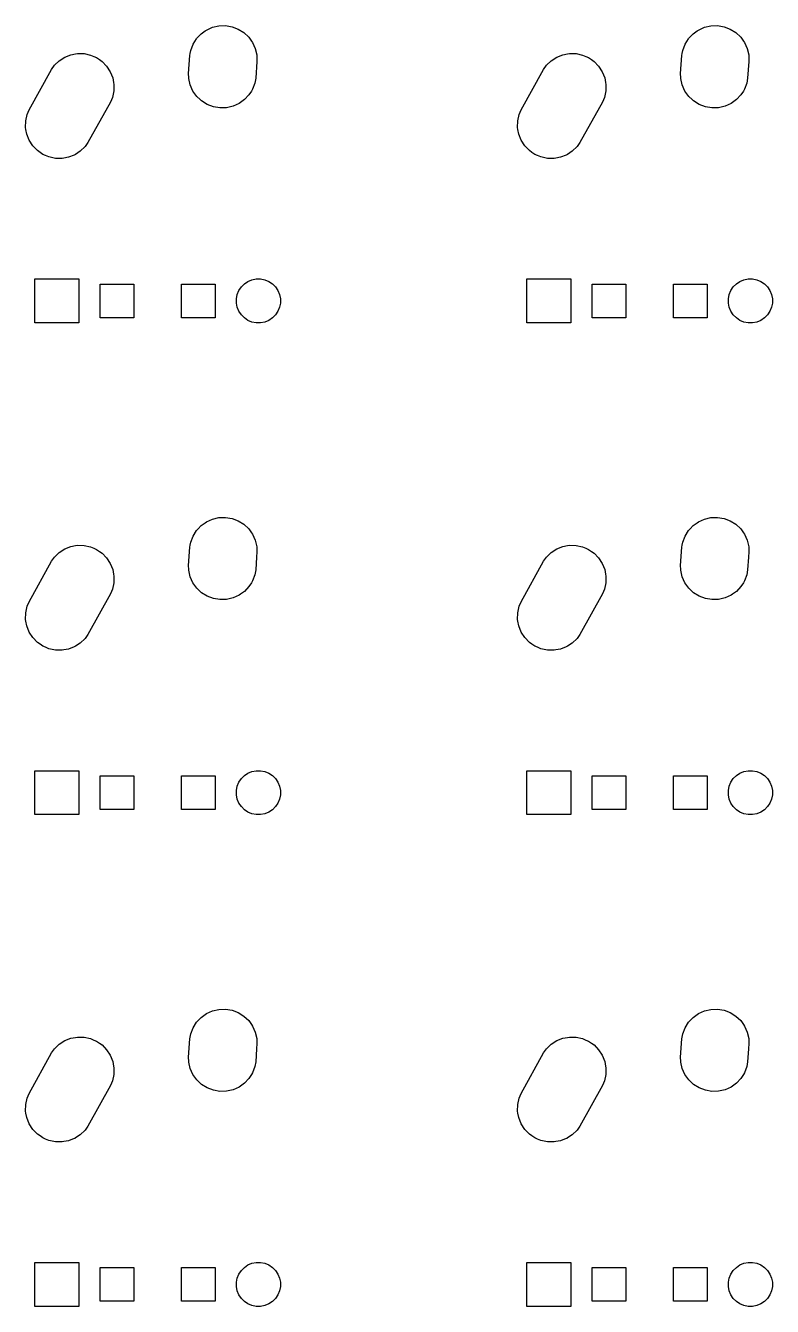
# Model space of a CAD drawing. Extents: x -4 to 377, y -2 to 110.
# Drawn here: x -4.39 to 24.52, y -1.86 to 47.75 of the extents above; entities that cross this region are included whole.
import ezdxf

# ---------------------------------------------------------------- set-up
doc = ezdxf.new("R2010")
doc.units = 0
doc.header["$MEASUREMENT"] = 0
doc.layers.add('BLACK', color=7, linetype='CONTINUOUS')

msp = doc.modelspace()

# ---------------------------------------------------------------- linework, layer by layer
at = {"layer": 'BLACK', "linetype": 'CONTINUOUS'}
for p, q in [((2.60904, 47.5832), (2.84275, 47.6883)), ((2.84275, 47.6883), (3.09248, 47.7459)), ((2.84275, 47.6883), (2.84275, 47.6883)), ((3.09248, 47.7459), (3.34863, 47.7536)), ((3.34863, 47.7536), (3.34864, 47.7536)), ((3.34864, 47.7536), (3.60138, 47.7112)), ((3.60138, 47.7112), (3.84099, 47.6203)), ((21.659, 47.5832), (21.8927, 47.6883)), ((21.8927, 47.6883), (21.8928, 47.6883)), ((21.8928, 47.6883), (22.1425, 47.7459)), ((22.1425, 47.7459), (22.3986, 47.7536)), ((22.3986, 47.7536), (22.3986, 47.7536)), ((22.3986, 47.7536), (22.6514, 47.7112)), ((22.6514, 47.7112), (22.891, 47.6203)), ((2.08876, 47.0306), (2.22466, 47.2479)), ((2.22466, 47.2479), (2.23703, 47.261)), ((2.23703, 47.261), (2.40034, 47.4345)), ((2.40034, 47.4345), (2.5566, 47.5458)), ((2.5566, 47.5458), (2.60904, 47.5832)), ((3.84099, 47.6203), (4.05826, 47.4844)), ((4.05826, 47.4844), (4.24485, 47.3087)), ((4.24485, 47.3087), (4.35619, 47.1525)), ((4.35619, 47.1525), (4.39358, 47.1)), ((21.1388, 47.0306), (21.2747, 47.2479)), ((21.2747, 47.2479), (21.287, 47.261)), ((21.287, 47.261), (21.4503, 47.4345)), ((21.4503, 47.4345), (21.6066, 47.5458)), ((21.6066, 47.5458), (21.659, 47.5832)), ((22.891, 47.6203), (23.1083, 47.4844)), ((23.1083, 47.4844), (23.2949, 47.3087)), ((23.2949, 47.3087), (23.4062, 47.1525)), ((23.4062, 47.1525), (23.4436, 47.1)), ((-2.63879, 46.6269), (-2.45984, 46.6595)), ((-2.45984, 46.6595), (-2.38667, 46.6729)), ((-2.38667, 46.6729), (-2.13042, 46.6687)), ((-2.13042, 46.6687), (-1.87991, 46.6147)), ((1.96608, 46.6016), (1.97804, 46.6729)), ((1.97804, 46.6729), (1.99787, 46.791)), ((1.99787, 46.791), (2.08876, 47.0306)), ((4.39358, 47.1), (4.49873, 46.8663)), ((4.49873, 46.8663), (4.49874, 46.8663)), ((4.49874, 46.8663), (4.55628, 46.6166)), ((16.4112, 46.6269), (16.5902, 46.6595)), ((16.5902, 46.6595), (16.6633, 46.6729)), ((16.6633, 46.6729), (16.9196, 46.6687)), ((16.9196, 46.6687), (17.1701, 46.6147)), ((21.0161, 46.6016), (21.028, 46.6729)), ((21.028, 46.6729), (21.0479, 46.791)), ((21.0479, 46.791), (21.1388, 47.0306)), ((23.4436, 47.1), (23.5487, 46.8663)), ((23.5487, 46.8663), (23.5487, 46.8663)), ((23.5487, 46.8663), (23.6063, 46.6166)), ((-3.38585, 46.0575), (-3.27658, 46.2155)), ((-3.27658, 46.2155), (-3.09246, 46.3938)), ((-3.27658, 46.2155), (-3.27658, 46.2155)), ((-3.09246, 46.3938), (-2.87711, 46.5327)), ((-2.87711, 46.5327), (-2.63879, 46.6269)), ((-1.87991, 46.6147), (-1.74664, 46.5569)), ((-1.74664, 46.5569), (-1.64476, 46.5128)), ((-1.64476, 46.5128), (-1.53331, 46.4357)), ((-1.53331, 46.4357), (-1.434, 46.367)), ((-1.434, 46.367), (-1.434, 46.367)), ((-1.434, 46.367), (-1.25574, 46.1829)), ((-1.25574, 46.1829), (-1.11682, 45.9675)), ((1.91794, 45.8954), (1.96608, 46.6016)), ((4.55777, 46.3618), (4.51392, 45.7184)), ((4.55628, 46.6166), (4.56206, 46.4246)), ((4.56206, 46.4246), (4.55777, 46.3618)), ((15.6642, 46.0575), (15.7734, 46.2155)), ((15.7734, 46.2155), (15.9575, 46.3938)), ((15.7734, 46.2155), (15.7734, 46.2155)), ((15.9575, 46.3938), (16.1729, 46.5327)), ((16.1729, 46.5327), (16.4112, 46.6269)), ((17.1701, 46.6147), (17.3034, 46.5569)), ((17.3034, 46.5569), (17.4052, 46.5128)), ((17.4052, 46.5128), (17.5167, 46.4357)), ((17.5167, 46.4357), (17.616, 46.367)), ((17.616, 46.367), (17.616, 46.367)), ((17.616, 46.367), (17.7943, 46.1829)), ((17.7943, 46.1829), (17.9332, 45.9675)), ((20.9679, 45.8954), (21.0161, 46.6016)), ((23.6078, 46.3618), (23.5639, 45.7184)), ((23.6063, 46.6166), (23.6121, 46.4246)), ((23.6121, 46.4246), (23.6078, 46.3618)), ((-4.25881, 44.4859), (-3.38585, 46.0575)), ((-1.11682, 45.9675), (-1.02258, 45.7292)), ((-1.02258, 45.7292), (-0.98998, 45.5502)), ((1.92295, 45.7292), (1.91794, 45.8954)), ((1.92372, 45.7034), (1.92295, 45.7292)), ((1.98126, 45.4537), (1.92372, 45.7034)), ((4.51392, 45.7184), (4.48213, 45.529)), ((14.7912, 44.4859), (15.6642, 46.0575)), ((17.9332, 45.9675), (18.0274, 45.7292)), ((18.0274, 45.7292), (18.06, 45.5502)), ((20.9729, 45.7292), (20.9679, 45.8954)), ((20.9737, 45.7034), (20.9729, 45.7292)), ((21.0313, 45.4537), (20.9737, 45.7034)), ((23.5639, 45.7184), (23.5321, 45.529)), ((-0.98079, 45.2208), (-1.03483, 44.9703)), ((-0.98998, 45.5502), (-0.97665, 45.4771)), ((-0.97665, 45.4771), (-0.98079, 45.2208)), ((2.08642, 45.22), (1.98126, 45.4537)), ((2.12379, 45.1675), (2.08642, 45.22)), ((2.23515, 45.0113), (2.12379, 45.1675)), ((4.34782, 45.22), (4.25533, 45.0721)), ((4.39123, 45.2894), (4.34782, 45.22)), ((4.48213, 45.529), (4.39123, 45.2894)), ((18.0692, 45.2208), (18.0152, 44.9703)), ((18.06, 45.5502), (18.0734, 45.4771)), ((18.0734, 45.4771), (18.0692, 45.2208)), ((21.1364, 45.22), (21.0313, 45.4537)), ((21.1738, 45.1675), (21.1364, 45.22)), ((21.2851, 45.0113), (21.1738, 45.1675)), ((23.3978, 45.22), (23.3053, 45.0721)), ((23.4412, 45.2894), (23.3978, 45.22)), ((23.5321, 45.529), (23.4412, 45.2894)), ((-1.11119, 44.7941), (-1.98415, 43.2225)), ((-1.03483, 44.9703), (-1.11119, 44.7941)), ((2.3687, 44.8855), (2.23515, 45.0113)), ((2.42173, 44.8356), (2.3687, 44.8855)), ((2.63901, 44.6997), (2.42173, 44.8356)), ((2.87862, 44.6088), (2.63901, 44.6997)), ((3.87096, 44.7368), (3.63725, 44.6317)), ((3.9234, 44.7742), (3.87096, 44.7368)), ((4.07966, 44.8855), (3.9234, 44.7742)), ((4.25533, 45.0721), (4.07966, 44.8855)), ((17.9388, 44.7941), (17.0658, 43.2225)), ((18.0152, 44.9703), (17.9388, 44.7941)), ((21.4187, 44.8855), (21.2851, 45.0113)), ((21.4717, 44.8356), (21.4187, 44.8855)), ((21.689, 44.6997), (21.4717, 44.8356)), ((21.9286, 44.6088), (21.689, 44.6997)), ((22.921, 44.7368), (22.6873, 44.6317)), ((22.9734, 44.7742), (22.921, 44.7368)), ((23.1297, 44.8855), (22.9734, 44.7742)), ((23.3053, 45.0721), (23.1297, 44.8855)), ((-4.38921, 44.0592), (-4.33517, 44.3097)), ((-4.33517, 44.3097), (-4.25881, 44.4859)), ((3.13136, 44.5664), (2.87862, 44.6088)), ((3.13137, 44.5664), (3.13136, 44.5664)), ((3.38752, 44.5741), (3.13137, 44.5664)), ((3.63725, 44.6317), (3.38752, 44.5741)), ((3.63725, 44.6317), (3.63725, 44.6317)), ((14.6608, 44.0592), (14.7148, 44.3097)), ((14.7148, 44.3097), (14.7912, 44.4859)), ((22.1814, 44.5664), (21.9286, 44.6088)), ((22.4375, 44.5741), (22.1814, 44.5664)), ((22.1814, 44.5664), (22.1814, 44.5664)), ((22.6872, 44.6317), (22.4375, 44.5741)), ((22.6873, 44.6317), (22.6872, 44.6317)), ((-4.39335, 43.8029), (-4.38921, 44.0592)), ((-4.38002, 43.7298), (-4.39335, 43.8029)), ((-4.34742, 43.5508), (-4.38002, 43.7298)), ((14.6566, 43.8029), (14.6608, 44.0592)), ((14.67, 43.7298), (14.6566, 43.8029)), ((14.7026, 43.5508), (14.67, 43.7298)), ((-4.25318, 43.3125), (-4.34742, 43.5508)), ((-4.11426, 43.0971), (-4.25318, 43.3125)), ((-1.98415, 43.2225), (-2.09342, 43.0645)), ((14.7968, 43.3125), (14.7026, 43.5508)), ((14.9357, 43.0971), (14.7968, 43.3125)), ((17.0658, 43.2225), (16.9566, 43.0645)), ((-3.936, 42.913), (-4.11426, 43.0971)), ((-3.83669, 42.8443), (-3.936, 42.913)), ((-3.936, 42.913), (-3.936, 42.913)), ((-3.72524, 42.7672), (-3.83669, 42.8443)), ((-3.62336, 42.7231), (-3.72524, 42.7672)), ((-3.49009, 42.6653), (-3.62336, 42.7231)), ((-2.51545, 42.7384), (-2.73121, 42.6531)), ((-2.49289, 42.7473), (-2.51545, 42.7384)), ((-2.46205, 42.7672), (-2.49289, 42.7473)), ((-2.27754, 42.8862), (-2.46205, 42.7672)), ((-2.09342, 43.0645), (-2.27754, 42.8862)), ((-2.09342, 43.0645), (-2.09342, 43.0645)), ((15.114, 42.913), (14.9357, 43.0971)), ((15.2133, 42.8443), (15.114, 42.913)), ((15.114, 42.913), (15.114, 42.913)), ((15.3248, 42.7672), (15.2133, 42.8443)), ((15.4266, 42.7231), (15.3248, 42.7672)), ((15.5599, 42.6653), (15.4266, 42.7231)), ((16.5345, 42.7384), (16.3188, 42.6531)), ((16.5571, 42.7473), (16.5345, 42.7384)), ((16.588, 42.7672), (16.5571, 42.7473)), ((16.7725, 42.8862), (16.588, 42.7672)), ((16.9566, 43.0645), (16.7725, 42.8862)), ((16.9566, 43.0645), (16.9566, 43.0645)), ((-3.23957, 42.6113), (-3.49009, 42.6653)), ((-2.98333, 42.6071), (-3.23957, 42.6113)), ((-2.91016, 42.6205), (-2.98333, 42.6071)), ((-2.73121, 42.6531), (-2.91016, 42.6205)), ((15.8104, 42.6113), (15.5599, 42.6653)), ((16.0667, 42.6071), (15.8104, 42.6113)), ((16.1398, 42.6205), (16.0667, 42.6071)), ((16.3188, 42.6531), (16.1398, 42.6205)), ((-4.031, 36.239), (-4.031, 37.941)), ((-4.031, 37.941), (-2.329, 37.941)), ((-2.329, 37.941), (-2.329, 36.239)), ((-1.506, 36.439), (-1.506, 37.741)), ((-1.506, 37.741), (-0.204, 37.741)), ((-0.204, 37.741), (-0.204, 36.439)), ((1.644, 36.439), (1.644, 37.741)), ((1.644, 37.741), (2.946, 37.741)), ((2.946, 37.741), (2.946, 36.439)), ((3.95898, 37.6325), (4.07752, 37.751)), ((4.07752, 37.751), (4.2169, 37.8441)), ((4.2169, 37.8441), (4.37177, 37.9083)), ((4.37177, 37.9083), (4.53618, 37.941)), ((4.53618, 37.941), (4.70382, 37.941)), ((4.70382, 37.941), (4.86823, 37.9083)), ((4.86823, 37.9083), (5.0231, 37.8441)), ((5.0231, 37.8441), (5.16248, 37.751)), ((5.16248, 37.751), (5.28102, 37.6325)), ((15.019, 36.239), (15.019, 37.941)), ((15.019, 37.941), (16.721, 37.941)), ((16.721, 37.941), (16.721, 36.239)), ((17.544, 36.439), (17.544, 37.741)), ((17.544, 37.741), (18.846, 37.741)), ((18.846, 37.741), (18.846, 36.439)), ((20.694, 36.439), (20.694, 37.741)), ((20.694, 37.741), (21.996, 37.741)), ((21.996, 37.741), (21.996, 36.439)), ((23.009, 37.6325), (23.1275, 37.751)), ((23.1275, 37.751), (23.2669, 37.8441)), ((23.2669, 37.8441), (23.4218, 37.9083)), ((23.4218, 37.9083), (23.5862, 37.941)), ((23.5862, 37.941), (23.7538, 37.941)), ((23.7538, 37.941), (23.9182, 37.9083)), ((23.9182, 37.9083), (24.0731, 37.8441)), ((24.0731, 37.8441), (24.2125, 37.751)), ((24.2125, 37.751), (24.331, 37.6325)), ((3.769, 37.1738), (3.8017, 37.3382)), ((3.8017, 37.3382), (3.86585, 37.4931)), ((3.86585, 37.4931), (3.95898, 37.6325)), ((5.28102, 37.6325), (5.37415, 37.4931)), ((5.37415, 37.4931), (5.4383, 37.3382)), ((5.4383, 37.3382), (5.471, 37.1738)), ((22.819, 37.1738), (22.8517, 37.3382)), ((22.8517, 37.3382), (22.9159, 37.4931)), ((22.9159, 37.4931), (23.009, 37.6325)), ((24.331, 37.6325), (24.4241, 37.4931)), ((24.4241, 37.4931), (24.4883, 37.3382)), ((24.4883, 37.3382), (24.521, 37.1738)), ((3.769, 37.0062), (3.769, 37.1738)), ((3.8017, 36.8418), (3.769, 37.0062)), ((3.86585, 36.6869), (3.8017, 36.8418)), ((5.4383, 36.8418), (5.37415, 36.6869)), ((5.471, 37.0062), (5.4383, 36.8418)), ((5.471, 37.1738), (5.471, 37.0062)), ((22.819, 37.0062), (22.819, 37.1738)), ((22.8517, 36.8418), (22.819, 37.0062)), ((22.9159, 36.6869), (22.8517, 36.8418)), ((24.4883, 36.8418), (24.4241, 36.6869)), ((24.521, 37.0062), (24.4883, 36.8418)), ((24.521, 37.1738), (24.521, 37.0062)), ((-2.329, 36.239), (-4.031, 36.239)), ((-0.204, 36.439), (-1.506, 36.439)), ((2.946, 36.439), (1.644, 36.439)), ((3.95898, 36.5475), (3.86585, 36.6869)), ((4.07752, 36.429), (3.95898, 36.5475)), ((4.2169, 36.3359), (4.07752, 36.429)), ((4.37177, 36.2717), (4.2169, 36.3359)), ((4.53618, 36.239), (4.37177, 36.2717)), ((4.70382, 36.239), (4.53618, 36.239)), ((4.86823, 36.2717), (4.70382, 36.239)), ((5.0231, 36.3359), (4.86823, 36.2717)), ((5.16248, 36.429), (5.0231, 36.3359)), ((5.28102, 36.5475), (5.16248, 36.429)), ((5.37415, 36.6869), (5.28102, 36.5475)), ((16.721, 36.239), (15.019, 36.239)), ((18.846, 36.439), (17.544, 36.439)), ((21.996, 36.439), (20.694, 36.439)), ((23.009, 36.5475), (22.9159, 36.6869)), ((23.1275, 36.429), (23.009, 36.5475)), ((23.2669, 36.3359), (23.1275, 36.429)), ((23.4218, 36.2717), (23.2669, 36.3359)), ((23.5862, 36.239), (23.4218, 36.2717)), ((23.7538, 36.239), (23.5862, 36.239)), ((23.9182, 36.2717), (23.7538, 36.239)), ((24.0731, 36.3359), (23.9182, 36.2717)), ((24.2125, 36.429), (24.0731, 36.3359)), ((24.331, 36.5475), (24.2125, 36.429)), ((24.4241, 36.6869), (24.331, 36.5475)), ((2.28195, 28.2587), (2.40034, 28.3845)), ((2.40034, 28.3845), (2.5566, 28.4958)), ((2.5566, 28.4958), (2.60904, 28.5332)), ((2.60904, 28.5332), (2.84275, 28.6383)), ((2.84275, 28.6383), (3.09248, 28.6959)), ((2.84275, 28.6383), (2.84275, 28.6383)), ((3.09248, 28.6959), (3.34863, 28.7036)), ((3.34863, 28.7036), (3.34864, 28.7036)), ((3.34864, 28.7036), (3.60138, 28.6612)), ((3.60138, 28.6612), (3.84099, 28.5703)), ((3.84099, 28.5703), (4.05826, 28.4344)), ((4.05826, 28.4344), (4.24485, 28.2587)), ((21.3319, 28.2587), (21.4503, 28.3845)), ((21.4503, 28.3845), (21.6066, 28.4958)), ((21.6066, 28.4958), (21.659, 28.5332)), ((21.659, 28.5332), (21.8927, 28.6383)), ((21.8927, 28.6383), (21.8928, 28.6383)), ((21.8928, 28.6383), (22.1425, 28.6959)), ((22.1425, 28.6959), (22.3986, 28.7036)), ((22.3986, 28.7036), (22.3986, 28.7036)), ((22.3986, 28.7036), (22.6514, 28.6612)), ((22.6514, 28.6612), (22.891, 28.5703)), ((22.891, 28.5703), (23.1083, 28.4344)), ((23.1083, 28.4344), (23.2949, 28.2587)), ((1.99787, 27.741), (2.08876, 27.9806)), ((2.08876, 27.9806), (2.22466, 28.1979)), ((2.22466, 28.1979), (2.28195, 28.2587)), ((4.24485, 28.2587), (4.35621, 28.1024)), ((4.35621, 28.1024), (4.39358, 28.05)), ((4.39358, 28.05), (4.49873, 27.8163)), ((4.49873, 27.8163), (4.49874, 27.8163)), ((4.49874, 27.8163), (4.55628, 27.5666)), ((21.0479, 27.741), (21.1388, 27.9806)), ((21.1388, 27.9806), (21.2747, 28.1979)), ((21.2747, 28.1979), (21.3319, 28.2587)), ((23.2949, 28.2587), (23.4062, 28.1024)), ((23.4062, 28.1024), (23.4436, 28.05)), ((23.4436, 28.05), (23.5487, 27.8163)), ((23.5487, 27.8163), (23.5487, 27.8163)), ((23.5487, 27.8163), (23.6063, 27.5666)), ((-3.27658, 27.1655), (-3.09246, 27.3438)), ((-3.09246, 27.3438), (-2.87711, 27.4827)), ((-2.87711, 27.4827), (-2.63879, 27.5769)), ((-2.63879, 27.5769), (-2.45984, 27.6095)), ((-2.45984, 27.6095), (-2.38667, 27.6229)), ((-2.38667, 27.6229), (-2.13042, 27.6187)), ((-2.13042, 27.6187), (-1.87991, 27.5647)), ((-1.87991, 27.5647), (-1.74664, 27.5069)), ((-1.74664, 27.5069), (-1.64476, 27.4628)), ((-1.64476, 27.4628), (-1.53331, 27.3857)), ((-1.53331, 27.3857), (-1.434, 27.317)), ((-1.434, 27.317), (-1.434, 27.317)), ((-1.434, 27.317), (-1.25574, 27.1329)), ((1.91794, 26.8454), (1.96608, 27.5516)), ((1.96608, 27.5516), (1.97804, 27.6229)), ((1.97804, 27.6229), (1.99787, 27.741)), ((4.56206, 27.3746), (4.5478, 27.1655)), ((4.55628, 27.5666), (4.56206, 27.3746)), ((15.7734, 27.1655), (15.9575, 27.3438)), ((15.9575, 27.3438), (16.1729, 27.4827)), ((16.1729, 27.4827), (16.4112, 27.5769)), ((16.4112, 27.5769), (16.5902, 27.6095)), ((16.5902, 27.6095), (16.6633, 27.6229)), ((16.6633, 27.6229), (16.9196, 27.6187)), ((16.9196, 27.6187), (17.1701, 27.5647)), ((17.1701, 27.5647), (17.3034, 27.5069)), ((17.3034, 27.5069), (17.4052, 27.4628)), ((17.4052, 27.4628), (17.5167, 27.3857)), ((17.5167, 27.3857), (17.616, 27.317)), ((17.616, 27.317), (17.616, 27.317)), ((17.616, 27.317), (17.7943, 27.1329)), ((20.9679, 26.8454), (21.0161, 27.5516)), ((21.0161, 27.5516), (21.028, 27.6229)), ((21.028, 27.6229), (21.0479, 27.741)), ((23.6121, 27.3746), (23.5978, 27.1655)), ((23.6063, 27.5666), (23.6121, 27.3746)), ((-4.25881, 25.4359), (-3.38585, 27.0075)), ((-3.38585, 27.0075), (-3.27658, 27.1655)), ((-3.27658, 27.1655), (-3.27658, 27.1655)), ((-1.25574, 27.1329), (-1.11682, 26.9175)), ((-1.11682, 26.9175), (-1.02258, 26.6792)), ((1.92295, 26.6792), (1.91794, 26.8454)), ((4.5478, 27.1655), (4.51392, 26.6684)), ((14.7912, 25.4359), (15.6642, 27.0075)), ((15.6642, 27.0075), (15.7734, 27.1655)), ((15.7734, 27.1655), (15.7734, 27.1655)), ((17.7943, 27.1329), (17.9332, 26.9175)), ((17.9332, 26.9175), (18.0274, 26.6792)), ((20.9729, 26.6792), (20.9679, 26.8454)), ((23.5978, 27.1655), (23.5639, 26.6684)), ((-1.02258, 26.6792), (-0.98998, 26.5002)), ((-0.98998, 26.5002), (-0.97665, 26.4271)), ((-0.97665, 26.4271), (-0.98079, 26.1708)), ((1.92372, 26.6534), (1.92295, 26.6792)), ((1.98126, 26.4037), (1.92372, 26.6534)), ((2.08642, 26.17), (1.98126, 26.4037)), ((4.48213, 26.479), (4.39123, 26.2394)), ((4.51392, 26.6684), (4.48213, 26.479)), ((18.0274, 26.6792), (18.06, 26.5002)), ((18.06, 26.5002), (18.0734, 26.4271)), ((18.0734, 26.4271), (18.0692, 26.1708)), ((20.9737, 26.6534), (20.9729, 26.6792)), ((21.0313, 26.4037), (20.9737, 26.6534)), ((21.1364, 26.17), (21.0313, 26.4037)), ((23.5321, 26.479), (23.4412, 26.2394)), ((23.5639, 26.6684), (23.5321, 26.479)), ((-1.03483, 25.9203), (-1.11119, 25.7441)), ((-0.98079, 26.1708), (-1.03483, 25.9203)), ((2.12379, 26.1175), (2.08642, 26.17)), ((2.23515, 25.9613), (2.12379, 26.1175)), ((2.3687, 25.8355), (2.23515, 25.9613)), ((2.42173, 25.7856), (2.3687, 25.8355)), ((4.07966, 25.8355), (3.9234, 25.7242)), ((4.25533, 26.0221), (4.07966, 25.8355)), ((4.34782, 26.17), (4.25533, 26.0221)), ((4.39123, 26.2394), (4.34782, 26.17)), ((18.0152, 25.9203), (17.9388, 25.7441)), ((18.0692, 26.1708), (18.0152, 25.9203)), ((21.1738, 26.1175), (21.1364, 26.17)), ((21.2851, 25.9613), (21.1738, 26.1175)), ((21.4187, 25.8355), (21.2851, 25.9613)), ((21.4717, 25.7856), (21.4187, 25.8355)), ((23.1297, 25.8355), (22.9734, 25.7242)), ((23.3053, 26.0221), (23.1297, 25.8355)), ((23.3978, 26.17), (23.3053, 26.0221)), ((23.4412, 26.2394), (23.3978, 26.17)), ((-4.33517, 25.2597), (-4.25881, 25.4359)), ((-1.11119, 25.7441), (-1.98415, 24.1725)), ((2.63901, 25.6497), (2.42173, 25.7856)), ((2.87862, 25.5588), (2.63901, 25.6497)), ((3.13136, 25.5164), (2.87862, 25.5588)), ((3.13137, 25.5164), (3.13136, 25.5164)), ((3.38752, 25.5241), (3.13137, 25.5164)), ((3.63725, 25.5817), (3.38752, 25.5241)), ((3.87096, 25.6868), (3.63725, 25.5817)), ((3.63725, 25.5817), (3.63725, 25.5817)), ((3.9234, 25.7242), (3.87096, 25.6868)), ((14.7148, 25.2597), (14.7912, 25.4359)), ((17.9388, 25.7441), (17.0658, 24.1725)), ((21.689, 25.6497), (21.4717, 25.7856)), ((21.9286, 25.5588), (21.689, 25.6497)), ((22.1814, 25.5164), (21.9286, 25.5588)), ((22.4375, 25.5241), (22.1814, 25.5164)), ((22.1814, 25.5164), (22.1814, 25.5164)), ((22.6872, 25.5817), (22.4375, 25.5241)), ((22.6873, 25.5817), (22.6872, 25.5817)), ((22.921, 25.6868), (22.6873, 25.5817)), ((22.9734, 25.7242), (22.921, 25.6868)), ((-4.39335, 24.7529), (-4.38921, 25.0092)), ((-4.38921, 25.0092), (-4.33517, 25.2597)), ((14.6566, 24.7529), (14.6608, 25.0092)), ((14.6608, 25.0092), (14.7148, 25.2597)), ((-4.38002, 24.6798), (-4.39335, 24.7529)), ((-4.34742, 24.5008), (-4.38002, 24.6798)), ((-4.25318, 24.2625), (-4.34742, 24.5008)), ((14.67, 24.6798), (14.6566, 24.7529)), ((14.7026, 24.5008), (14.67, 24.6798)), ((14.7968, 24.2625), (14.7026, 24.5008)), ((-4.11426, 24.0471), (-4.25318, 24.2625)), ((-3.936, 23.863), (-4.11426, 24.0471)), ((-3.83669, 23.7943), (-3.936, 23.863)), ((-3.936, 23.863), (-3.936, 23.863)), ((-2.27754, 23.8362), (-2.46205, 23.7172)), ((-2.09342, 24.0145), (-2.27754, 23.8362)), ((-1.98415, 24.1725), (-2.09342, 24.0145)), ((-2.09342, 24.0145), (-2.09342, 24.0145)), ((14.9357, 24.0471), (14.7968, 24.2625)), ((15.114, 23.863), (14.9357, 24.0471)), ((15.2133, 23.7943), (15.114, 23.863)), ((15.114, 23.863), (15.114, 23.863)), ((16.7725, 23.8362), (16.588, 23.7172)), ((16.9566, 24.0145), (16.7725, 23.8362)), ((17.0658, 24.1725), (16.9566, 24.0145)), ((16.9566, 24.0145), (16.9566, 24.0145)), ((-3.72524, 23.7172), (-3.83669, 23.7943)), ((-3.62336, 23.6731), (-3.72524, 23.7172)), ((-3.49009, 23.6153), (-3.62336, 23.6731)), ((-3.23957, 23.5613), (-3.49009, 23.6153)), ((-2.98333, 23.5571), (-3.23957, 23.5613)), ((-2.91016, 23.5705), (-2.98333, 23.5571)), ((-2.73121, 23.6031), (-2.91016, 23.5705)), ((-2.51545, 23.6884), (-2.73121, 23.6031)), ((-2.49289, 23.6973), (-2.51545, 23.6884)), ((-2.46205, 23.7172), (-2.49289, 23.6973)), ((15.3248, 23.7172), (15.2133, 23.7943)), ((15.4266, 23.6731), (15.3248, 23.7172)), ((15.5599, 23.6153), (15.4266, 23.6731)), ((15.8104, 23.5613), (15.5599, 23.6153)), ((16.0667, 23.5571), (15.8104, 23.5613)), ((16.1398, 23.5705), (16.0667, 23.5571)), ((16.3188, 23.6031), (16.1398, 23.5705)), ((16.5345, 23.6884), (16.3188, 23.6031)), ((16.5571, 23.6973), (16.5345, 23.6884)), ((16.588, 23.7172), (16.5571, 23.6973)), ((-4.031, 17.189), (-4.031, 18.891)), ((-4.031, 18.891), (-2.329, 18.891)), ((-2.329, 18.891), (-2.329, 17.189)), ((4.2169, 18.7941), (4.37177, 18.8583)), ((4.37177, 18.8583), (4.53618, 18.891)), ((4.53618, 18.891), (4.70382, 18.891)), ((4.70382, 18.891), (4.86823, 18.8583)), ((4.86823, 18.8583), (5.0231, 18.7941)), ((15.019, 17.189), (15.019, 18.891)), ((15.019, 18.891), (16.721, 18.891)), ((16.721, 18.891), (16.721, 17.189)), ((23.2669, 18.7941), (23.4218, 18.8583)), ((23.4218, 18.8583), (23.5862, 18.891)), ((23.5862, 18.891), (23.7538, 18.891)), ((23.7538, 18.891), (23.9182, 18.8583)), ((23.9182, 18.8583), (24.0731, 18.7941)), ((-1.506, 17.389), (-1.506, 18.691)), ((-1.506, 18.691), (-0.204, 18.691)), ((-0.204, 18.691), (-0.204, 17.389)), ((1.644, 17.389), (1.644, 18.691)), ((1.644, 18.691), (2.946, 18.691)), ((2.946, 18.691), (2.946, 17.389)), ((3.8017, 18.2882), (3.86585, 18.4431)), ((3.86585, 18.4431), (3.95898, 18.5825)), ((3.95898, 18.5825), (4.07752, 18.701)), ((4.07752, 18.701), (4.2169, 18.7941)), ((5.0231, 18.7941), (5.16248, 18.701)), ((5.16248, 18.701), (5.28102, 18.5825)), ((5.28102, 18.5825), (5.37415, 18.4431)), ((5.37415, 18.4431), (5.4383, 18.2882)), ((17.544, 17.389), (17.544, 18.691)), ((17.544, 18.691), (18.846, 18.691)), ((18.846, 18.691), (18.846, 17.389)), ((20.694, 17.389), (20.694, 18.691)), ((20.694, 18.691), (21.996, 18.691)), ((21.996, 18.691), (21.996, 17.389)), ((22.8517, 18.2882), (22.9159, 18.4431)), ((22.9159, 18.4431), (23.009, 18.5825)), ((23.009, 18.5825), (23.1275, 18.701)), ((23.1275, 18.701), (23.2669, 18.7941)), ((24.0731, 18.7941), (24.2125, 18.701)), ((24.2125, 18.701), (24.331, 18.5825)), ((24.331, 18.5825), (24.4241, 18.4431)), ((24.4241, 18.4431), (24.4883, 18.2882)), ((3.769, 18.1238), (3.8017, 18.2882)), ((3.769, 17.9562), (3.769, 18.1238)), ((3.8017, 17.7918), (3.769, 17.9562)), ((5.4383, 18.2882), (5.471, 18.1238)), ((5.471, 17.9562), (5.4383, 17.7918)), ((5.471, 18.1238), (5.471, 17.9562)), ((22.819, 18.1238), (22.8517, 18.2882)), ((22.819, 17.9562), (22.819, 18.1238)), ((22.8517, 17.7918), (22.819, 17.9562)), ((24.4883, 18.2882), (24.521, 18.1238)), ((24.521, 17.9562), (24.4883, 17.7918)), ((24.521, 18.1238), (24.521, 17.9562)), ((-0.204, 17.389), (-1.506, 17.389)), ((2.946, 17.389), (1.644, 17.389)), ((3.86585, 17.6369), (3.8017, 17.7918)), ((3.95898, 17.4975), (3.86585, 17.6369)), ((4.07752, 17.379), (3.95898, 17.4975)), ((4.2169, 17.2859), (4.07752, 17.379)), ((5.16248, 17.379), (5.0231, 17.2859)), ((5.28102, 17.4975), (5.16248, 17.379)), ((5.37415, 17.6369), (5.28102, 17.4975)), ((5.4383, 17.7918), (5.37415, 17.6369)), ((18.846, 17.389), (17.544, 17.389)), ((21.996, 17.389), (20.694, 17.389)), ((22.9159, 17.6369), (22.8517, 17.7918)), ((23.009, 17.4975), (22.9159, 17.6369)), ((23.1275, 17.379), (23.009, 17.4975)), ((23.2669, 17.2859), (23.1275, 17.379)), ((24.2125, 17.379), (24.0731, 17.2859)), ((24.331, 17.4975), (24.2125, 17.379)), ((24.4241, 17.6369), (24.331, 17.4975)), ((24.4883, 17.7918), (24.4241, 17.6369)), ((-2.329, 17.189), (-4.031, 17.189)), ((4.37177, 17.2217), (4.2169, 17.2859)), ((4.53618, 17.189), (4.37177, 17.2217)), ((4.70382, 17.189), (4.53618, 17.189)), ((4.86823, 17.2217), (4.70382, 17.189)), ((5.0231, 17.2859), (4.86823, 17.2217)), ((16.721, 17.189), (15.019, 17.189)), ((23.4218, 17.2217), (23.2669, 17.2859)), ((23.5862, 17.189), (23.4218, 17.2217)), ((23.7538, 17.189), (23.5862, 17.189)), ((23.9182, 17.2217), (23.7538, 17.189)), ((24.0731, 17.2859), (23.9182, 17.2217)), ((2.40034, 9.33446), (2.5566, 9.44581)), ((2.5566, 9.44581), (2.60904, 9.48318)), ((2.60904, 9.48318), (2.84275, 9.58834)), ((2.84275, 9.58834), (3.09248, 9.64588)), ((2.84275, 9.58834), (2.84275, 9.58834)), ((3.09248, 9.64588), (3.34863, 9.65359)), ((3.34863, 9.65359), (3.34864, 9.65359)), ((3.34864, 9.65359), (3.60138, 9.61119)), ((3.60138, 9.61119), (3.84099, 9.52029)), ((3.84099, 9.52029), (4.05826, 9.38439)), ((21.4503, 9.33446), (21.6066, 9.44581)), ((21.6066, 9.44581), (21.659, 9.48318)), ((21.659, 9.48318), (21.8927, 9.58834)), ((21.8927, 9.58834), (21.8928, 9.58834)), ((21.8928, 9.58834), (22.1425, 9.64588)), ((22.1425, 9.64588), (22.3986, 9.65359)), ((22.3986, 9.65359), (22.3986, 9.65359)), ((22.3986, 9.65359), (22.6514, 9.61119)), ((22.6514, 9.61119), (22.891, 9.52029)), ((22.891, 9.52029), (23.1083, 9.38439)), ((2.08876, 8.9306), (2.22466, 9.14787)), ((2.22466, 9.14787), (2.28195, 9.20871)), ((2.28195, 9.20871), (2.40034, 9.33446)), ((4.05826, 9.38439), (4.24485, 9.20871)), ((4.24485, 9.20871), (4.35621, 9.05245)), ((4.35621, 9.05245), (4.39358, 9.00001)), ((4.39358, 9.00001), (4.49873, 8.7663)), ((21.1388, 8.9306), (21.2747, 9.14787)), ((21.2747, 9.14787), (21.3319, 9.20871)), ((21.3319, 9.20871), (21.4503, 9.33446)), ((23.1083, 9.38439), (23.2949, 9.20871)), ((23.2949, 9.20871), (23.4062, 9.05245)), ((23.4062, 9.05245), (23.4436, 9.00001)), ((23.4436, 9.00001), (23.5487, 8.7663)), ((-2.87711, 8.43268), (-2.63879, 8.52692)), ((-2.63879, 8.52692), (-2.45984, 8.55952)), ((-2.45984, 8.55952), (-2.38667, 8.57285)), ((-2.38667, 8.57285), (-2.13042, 8.56871)), ((-2.13042, 8.56871), (-1.87991, 8.51467)), ((-1.87991, 8.51467), (-1.74664, 8.45693)), ((-1.74664, 8.45693), (-1.64476, 8.41278)), ((1.91794, 7.79539), (1.96608, 8.50157)), ((1.96608, 8.50157), (1.97804, 8.57285)), ((1.97804, 8.57285), (1.99787, 8.69098)), ((1.99787, 8.69098), (2.08876, 8.9306)), ((4.49873, 8.7663), (4.49874, 8.7663)), ((4.49874, 8.7663), (4.55628, 8.51657)), ((4.55628, 8.51657), (4.56206, 8.32461)), ((16.1729, 8.43268), (16.4112, 8.52692)), ((16.4112, 8.52692), (16.5902, 8.55952)), ((16.5902, 8.55952), (16.6633, 8.57285)), ((16.6633, 8.57285), (16.9196, 8.56871)), ((16.9196, 8.56871), (17.1701, 8.51467)), ((17.1701, 8.51467), (17.3034, 8.45693)), ((17.3034, 8.45693), (17.4052, 8.41278)), ((20.9679, 7.79539), (21.0161, 8.50157)), ((21.0161, 8.50157), (21.028, 8.57285)), ((21.028, 8.57285), (21.0479, 8.69098)), ((21.0479, 8.69098), (21.1388, 8.9306)), ((23.5487, 8.7663), (23.5487, 8.7663)), ((23.5487, 8.7663), (23.6063, 8.51657)), ((23.6063, 8.51657), (23.6121, 8.32461)), ((-4.25881, 6.38591), (-3.38585, 7.95755)), ((-3.38585, 7.95755), (-3.27658, 8.1155)), ((-3.27658, 8.1155), (-3.09246, 8.29376)), ((-3.27658, 8.1155), (-3.27658, 8.1155)), ((-3.09246, 8.29376), (-2.87711, 8.43268)), ((-1.64476, 8.41278), (-1.53331, 8.33569)), ((-1.53331, 8.33569), (-1.434, 8.26699)), ((-1.434, 8.26699), (-1.434, 8.26698)), ((-1.434, 8.26698), (-1.25574, 8.08287)), ((-1.25574, 8.08287), (-1.11682, 7.86752)), ((4.5478, 8.1155), (4.51392, 7.61843)), ((4.56206, 8.32461), (4.5478, 8.1155)), ((14.7912, 6.38591), (15.6642, 7.95755)), ((15.6642, 7.95755), (15.7734, 8.1155)), ((15.7734, 8.1155), (15.9575, 8.29376)), ((15.7734, 8.1155), (15.7734, 8.1155)), ((15.9575, 8.29376), (16.1729, 8.43268)), ((17.4052, 8.41278), (17.5167, 8.33569)), ((17.5167, 8.33569), (17.616, 8.26699)), ((17.616, 8.26699), (17.616, 8.26698)), ((17.616, 8.26698), (17.7943, 8.08287)), ((17.7943, 8.08287), (17.9332, 7.86752)), ((23.5978, 8.1155), (23.5639, 7.61843)), ((23.6121, 8.32461), (23.5978, 8.1155)), ((-1.11682, 7.86752), (-1.02258, 7.6292)), ((-1.02258, 7.6292), (-0.98998, 7.45025)), ((-0.98998, 7.45025), (-0.97665, 7.37707)), ((1.92295, 7.6292), (1.91794, 7.79539)), ((1.92372, 7.60343), (1.92295, 7.6292)), ((1.98126, 7.3537), (1.92372, 7.60343)), ((4.51392, 7.61843), (4.48213, 7.42902)), ((17.9332, 7.86752), (18.0274, 7.6292)), ((18.0274, 7.6292), (18.06, 7.45025)), ((18.06, 7.45025), (18.0734, 7.37707)), ((20.9729, 7.6292), (20.9679, 7.79539)), ((20.9737, 7.60343), (20.9729, 7.6292)), ((21.0313, 7.3537), (20.9737, 7.60343)), ((23.5639, 7.61843), (23.5321, 7.42902)), ((-0.98079, 7.12083), (-1.03483, 6.87032)), ((-0.97665, 7.37707), (-0.98079, 7.12083)), ((2.08642, 7.11999), (1.98126, 7.3537)), ((2.12379, 7.06755), (2.08642, 7.11999)), ((2.23515, 6.91129), (2.12379, 7.06755)), ((4.25533, 6.97213), (4.07966, 6.78554)), ((4.34782, 7.11999), (4.25533, 6.97213)), ((4.39123, 7.1894), (4.34782, 7.11999)), ((4.48213, 7.42902), (4.39123, 7.1894)), ((18.0692, 7.12083), (18.0152, 6.87032)), ((18.0734, 7.37707), (18.0692, 7.12083)), ((21.1364, 7.11999), (21.0313, 7.3537)), ((21.1738, 7.06755), (21.1364, 7.11999)), ((21.2851, 6.91129), (21.1738, 7.06755)), ((23.3053, 6.97213), (23.1297, 6.78554)), ((23.3978, 7.11999), (23.3053, 6.97213)), ((23.4412, 7.1894), (23.3978, 7.11999)), ((23.5321, 7.42902), (23.4412, 7.1894)), ((-1.11119, 6.69409), (-1.98415, 5.12245)), ((-1.03483, 6.87032), (-1.11119, 6.69409)), ((2.3687, 6.78554), (2.23515, 6.91129)), ((2.42173, 6.73561), (2.3687, 6.78554)), ((2.63901, 6.59971), (2.42173, 6.73561)), ((2.87862, 6.50881), (2.63901, 6.59971)), ((3.13136, 6.46641), (2.87862, 6.50881)), ((3.13137, 6.46641), (3.13136, 6.46641)), ((3.38752, 6.47412), (3.13137, 6.46641)), ((3.63725, 6.53166), (3.38752, 6.47412)), ((3.87096, 6.63682), (3.63725, 6.53166)), ((3.63725, 6.53166), (3.63725, 6.53166)), ((3.9234, 6.67419), (3.87096, 6.63682)), ((4.07966, 6.78554), (3.9234, 6.67419)), ((17.9388, 6.69409), (17.0658, 5.12245)), ((18.0152, 6.87032), (17.9388, 6.69409)), ((21.4187, 6.78554), (21.2851, 6.91129)), ((21.4717, 6.73561), (21.4187, 6.78554)), ((21.689, 6.59971), (21.4717, 6.73561)), ((21.9286, 6.50881), (21.689, 6.59971)), ((22.1814, 6.46641), (21.9286, 6.50881)), ((22.4375, 6.47412), (22.1814, 6.46641)), ((22.1814, 6.46641), (22.1814, 6.46641)), ((22.6872, 6.53166), (22.4375, 6.47412)), ((22.6873, 6.53166), (22.6872, 6.53166)), ((22.921, 6.63682), (22.6873, 6.53166)), ((22.9734, 6.67419), (22.921, 6.63682)), ((23.1297, 6.78554), (22.9734, 6.67419)), ((-4.39335, 5.70293), (-4.38921, 5.95917)), ((-4.38921, 5.95917), (-4.33517, 6.20968)), ((-4.33517, 6.20968), (-4.25881, 6.38591)), ((14.6566, 5.70293), (14.6608, 5.95917)), ((14.6608, 5.95917), (14.7148, 6.20968)), ((14.7148, 6.20968), (14.7912, 6.38591)), ((-4.38002, 5.62975), (-4.39335, 5.70293)), ((-4.34742, 5.4508), (-4.38002, 5.62975)), ((14.67, 5.62975), (14.6566, 5.70293)), ((14.7026, 5.4508), (14.67, 5.62975)), ((-4.25318, 5.21248), (-4.34742, 5.4508)), ((-4.11426, 4.99713), (-4.25318, 5.21248)), ((-3.936, 4.81302), (-4.11426, 4.99713)), ((-2.09342, 4.9645), (-2.27754, 4.78624)), ((-1.98415, 5.12245), (-2.09342, 4.9645)), ((-2.09342, 4.9645), (-2.09342, 4.9645)), ((14.7968, 5.21248), (14.7026, 5.4508)), ((14.9357, 4.99713), (14.7968, 5.21248)), ((15.114, 4.81302), (14.9357, 4.99713)), ((16.9566, 4.9645), (16.7725, 4.78624)), ((17.0658, 5.12245), (16.9566, 4.9645)), ((16.9566, 4.9645), (16.9566, 4.9645)), ((-3.936, 4.81301), (-3.936, 4.81302)), ((-3.83669, 4.74431), (-3.936, 4.81301)), ((-3.72524, 4.66721), (-3.83669, 4.74431)), ((-3.62336, 4.62307), (-3.72524, 4.66721)), ((-3.49009, 4.56533), (-3.62336, 4.62307)), ((-3.23957, 4.51129), (-3.49009, 4.56533)), ((-2.98333, 4.50715), (-3.23957, 4.51129)), ((-2.91016, 4.52048), (-2.98333, 4.50715)), ((-2.73121, 4.55308), (-2.91016, 4.52048)), ((-2.51545, 4.6384), (-2.73121, 4.55308)), ((-2.49289, 4.64732), (-2.51545, 4.6384)), ((-2.46205, 4.66721), (-2.49289, 4.64732)), ((-2.27754, 4.78624), (-2.46205, 4.66721)), ((15.114, 4.81301), (15.114, 4.81302)), ((15.2133, 4.74431), (15.114, 4.81301)), ((15.3248, 4.66721), (15.2133, 4.74431)), ((15.4266, 4.62307), (15.3248, 4.66721)), ((15.5599, 4.56533), (15.4266, 4.62307)), ((15.8104, 4.51129), (15.5599, 4.56533)), ((16.0667, 4.50715), (15.8104, 4.51129)), ((16.1398, 4.52048), (16.0667, 4.50715)), ((16.3188, 4.55308), (16.1398, 4.52048)), ((16.5345, 4.6384), (16.3188, 4.55308)), ((16.5571, 4.64732), (16.5345, 4.6384)), ((16.588, 4.66721), (16.5571, 4.64732)), ((16.7725, 4.78624), (16.588, 4.66721)), ((-4.031, -1.861), (-4.031, -0.159)), ((-4.031, -0.159), (-2.329, -0.159)), ((-2.329, -0.159), (-2.329, -1.861)), ((-1.506, -1.661), (-1.506, -0.359)), ((-1.506, -0.359), (-0.204, -0.359)), ((-0.204, -0.359), (-0.204, -1.661)), ((1.644, -1.661), (1.644, -0.359)), ((1.644, -0.359), (2.946, -0.359)), ((2.946, -0.359), (2.946, -1.661)), ((3.86585, -0.6069), (3.95898, -0.46752)), ((3.95898, -0.46752), (4.07752, -0.34898)), ((4.07752, -0.34898), (4.2169, -0.25585)), ((4.2169, -0.25585), (4.37177, -0.1917)), ((4.37177, -0.1917), (4.53618, -0.159)), ((4.53618, -0.159), (4.70382, -0.159)), ((4.70382, -0.159), (4.86823, -0.1917)), ((4.86823, -0.1917), (5.0231, -0.25585)), ((5.0231, -0.25585), (5.16248, -0.34898)), ((5.16248, -0.34898), (5.28102, -0.46752)), ((5.28102, -0.46752), (5.37415, -0.6069)), ((15.019, -1.861), (15.019, -0.159)), ((15.019, -0.159), (16.721, -0.159)), ((16.721, -0.159), (16.721, -1.861)), ((17.544, -1.661), (17.544, -0.359)), ((17.544, -0.359), (18.846, -0.359)), ((18.846, -0.359), (18.846, -1.661)), ((20.694, -1.661), (20.694, -0.359)), ((20.694, -0.359), (21.996, -0.359)), ((21.996, -0.359), (21.996, -1.661)), ((22.9159, -0.6069), (23.009, -0.46752)), ((23.009, -0.46752), (23.1275, -0.34898)), ((23.1275, -0.34898), (23.2669, -0.25585)), ((23.2669, -0.25585), (23.4218, -0.1917)), ((23.4218, -0.1917), (23.5862, -0.159)), ((23.5862, -0.159), (23.7538, -0.159)), ((23.7538, -0.159), (23.9182, -0.1917)), ((23.9182, -0.1917), (24.0731, -0.25585)), ((24.0731, -0.25585), (24.2125, -0.34898)), ((24.2125, -0.34898), (24.331, -0.46752)), ((24.331, -0.46752), (24.4241, -0.6069)), ((3.769, -0.92618), (3.8017, -0.76177)), ((3.769, -1.09382), (3.769, -0.92618)), ((3.8017, -0.76177), (3.86585, -0.6069)), ((5.37415, -0.6069), (5.4383, -0.76177)), ((5.4383, -0.76177), (5.471, -0.92618)), ((5.471, -0.92618), (5.471, -1.09382)), ((22.819, -0.92618), (22.8517, -0.76177)), ((22.819, -1.09382), (22.819, -0.92618)), ((22.8517, -0.76177), (22.9159, -0.6069)), ((24.4241, -0.6069), (24.4883, -0.76177)), ((24.4883, -0.76177), (24.521, -0.92618)), ((24.521, -0.92618), (24.521, -1.09382)), ((3.8017, -1.25823), (3.769, -1.09382)), ((3.86585, -1.4131), (3.8017, -1.25823)), ((3.95898, -1.55248), (3.86585, -1.4131)), ((5.37415, -1.4131), (5.28102, -1.55248)), ((5.4383, -1.25823), (5.37415, -1.4131)), ((5.471, -1.09382), (5.4383, -1.25823)), ((22.8517, -1.25823), (22.819, -1.09382)), ((22.9159, -1.4131), (22.8517, -1.25823)), ((23.009, -1.55248), (22.9159, -1.4131)), ((24.4241, -1.4131), (24.331, -1.55248)), ((24.4883, -1.25823), (24.4241, -1.4131)), ((24.521, -1.09382), (24.4883, -1.25823)), ((-2.329, -1.861), (-4.031, -1.861)), ((-0.204, -1.661), (-1.506, -1.661)), ((2.946, -1.661), (1.644, -1.661)), ((4.07752, -1.67101), (3.95898, -1.55248)), ((4.2169, -1.76415), (4.07752, -1.67101)), ((4.37177, -1.8283), (4.2169, -1.76415)), ((4.53618, -1.861), (4.37177, -1.8283)), ((4.70382, -1.861), (4.53618, -1.861)), ((4.86823, -1.8283), (4.70382, -1.861)), ((5.0231, -1.76415), (4.86823, -1.8283)), ((5.16248, -1.67101), (5.0231, -1.76415)), ((5.28102, -1.55248), (5.16248, -1.67101)), ((16.721, -1.861), (15.019, -1.861)), ((18.846, -1.661), (17.544, -1.661)), ((21.996, -1.661), (20.694, -1.661)), ((23.1275, -1.67101), (23.009, -1.55248)), ((23.2669, -1.76415), (23.1275, -1.67101)), ((23.4218, -1.8283), (23.2669, -1.76415)), ((23.5862, -1.861), (23.4218, -1.8283)), ((23.7538, -1.861), (23.5862, -1.861)), ((23.9182, -1.8283), (23.7538, -1.861)), ((24.0731, -1.76415), (23.9182, -1.8283)), ((24.2125, -1.67101), (24.0731, -1.76415)), ((24.331, -1.55248), (24.2125, -1.67101))]:
    msp.add_line(p, q, dxfattribs=at)

doc.saveas('drawing.dxf')
